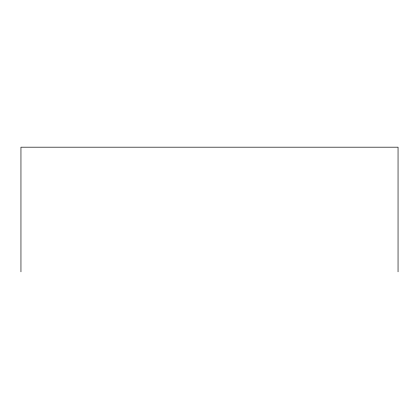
<?xml version="1.0" encoding="UTF-8"?>
<svg xmlns="http://www.w3.org/2000/svg" width="419" height="419" viewBox="0 0 419 419"><rect width="100%" height="100%" fill="white"/><g stroke="black" fill="none" stroke-linecap="round" stroke-linejoin="round"><path stroke-width="0.63" d="M398.05 271.816L398.05 147.184L20.95 147.184L20.95 271.816"/></g></svg>
